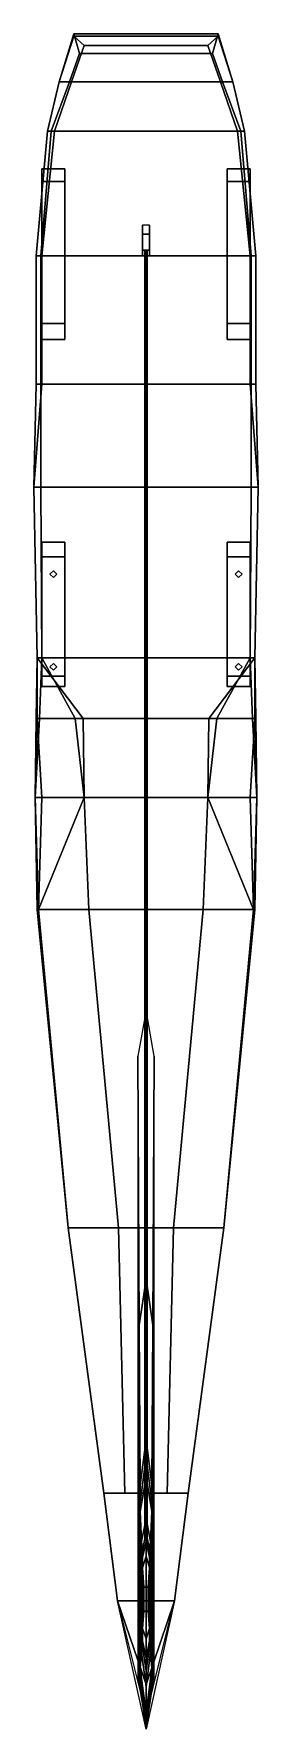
# Model space of a CAD drawing. Extents: x -1 to 1, y -7.4 to 7.4.
import ezdxf

# ---------------------------------------------------------------- set-up
doc = ezdxf.new("R2010")
doc.units = 0
doc.layers.get('0').update_dxf_attribs({"linetype": 'CONTINUOUS'})

msp = doc.modelspace()

# ---------------------------------------------------------------- linework, layer by layer
for points in [[(-0.63, 7.39, 1.43), (-0.63, 7.41, 1.2), (-0.76, 6.99, 0.97), (-0.76, 6.99, 1.71)], [(-0.63, 7.41, 1.2), (-0.58, 7.24, 0.92), (-0.67, 6.99, 0.76), (-0.76, 6.99, 0.97)], [(0.63, 7.41, 1.2), (-0.63, 7.41, 1.2), (-0.63, 7.39, 1.43), (0.63, 7.39, 1.43)], [(0.58, 7.24, 0.92), (-0.58, 7.24, 0.92), (-0.63, 7.41, 1.2), (0.63, 7.41, 1.2)], [(0.76, 6.99, 0.97), (0.67, 6.99, 0.76), (0.58, 7.24, 0.92), (0.63, 7.41, 1.2)], [(0.76, 6.99, 1.71), (0.76, 6.99, 0.97), (0.63, 7.41, 1.2), (0.63, 7.39, 1.43)], [(-0.54, 7.31, 1.68), (-0.63, 7.39, 1.43), (-0.76, 6.99, 1.71), (-0.65, 6.99, 2.08)], [(0.54, 7.31, 1.68), (-0.54, 7.31, 1.68), (-0.65, 6.99, 2.08), (0.65, 6.99, 2.08)], [(0.63, 7.39, 1.43), (-0.63, 7.39, 1.43), (-0.54, 7.31, 1.68), (0.54, 7.31, 1.68)], [(0.65, 6.99, 2.08), (0.76, 6.99, 1.71), (0.63, 7.39, 1.43), (0.54, 7.31, 1.68)], [(0.67, 6.99, 0.76), (-0.67, 6.99, 0.76), (-0.58, 7.24, 0.92), (0.58, 7.24, 0.92)], [(-0.76, 6.99, 1.71), (-0.76, 6.99, 0.97), (-0.86, 6.56, 0.97), (-0.86, 6.56, 1.71)], [(-0.76, 6.99, 0.97), (-0.67, 6.99, 0.76), (-0.83, 6.56, 0.63), (-0.86, 6.56, 0.97)], [(-0.65, 6.99, 2.08), (-0.76, 6.99, 1.71), (-0.86, 6.56, 1.71), (-0.8, 6.56, 2.3)], [(0.83, 6.56, 0.63), (-0.83, 6.56, 0.63), (-0.67, 6.99, 0.76), (0.67, 6.99, 0.76)], [(0.65, 6.99, 2.08), (-0.65, 6.99, 2.08), (-0.8, 6.56, 2.3), (0.8, 6.56, 2.3)], [(0.8, 6.56, 2.3), (0.86, 6.56, 1.71), (0.76, 6.99, 1.71), (0.65, 6.99, 2.08)], [(0.86, 6.56, 0.97), (0.83, 6.56, 0.63), (0.67, 6.99, 0.76), (0.76, 6.99, 0.97)], [(0.86, 6.56, 1.71), (0.86, 6.56, 0.97), (0.76, 6.99, 0.97), (0.76, 6.99, 1.71)], [(-0.86, 6.56, 1.71), (-0.86, 6.56, 0.97), (-0.96, 5.47, 1.02), (-0.96, 5.47, 2.09)], [(-0.86, 6.56, 0.97), (-0.83, 6.56, 0.63), (-0.92, 5.47, 0.54), (-0.96, 5.47, 1.02)], [(-0.8, 6.56, 2.3), (-0.86, 6.56, 1.71), (-0.96, 5.47, 2.09), (-0.91, 5.47, 2.5)], [(-0.83, 6.56, 0.63), (0.83, 6.56, 0.63), (0.92, 5.47, 0.54), (-0.92, 5.47, 0.54)], [(-0.91, 5.47, 2.5), (0.91, 5.47, 2.5), (0.8, 6.56, 2.3), (-0.8, 6.56, 2.3)], [(0.91, 5.47, 2.5), (0.96, 5.47, 2.09), (0.86, 6.56, 1.71), (0.8, 6.56, 2.3)], [(0.96, 5.47, 1.02), (0.92, 5.47, 0.54), (0.83, 6.56, 0.63), (0.86, 6.56, 0.97)], [(0.96, 5.47, 2.09), (0.96, 5.47, 1.02), (0.86, 6.56, 0.97), (0.86, 6.56, 1.71)], [(-0.91, 6.12, 0.43), (-0.91, 4.88, 0.43), (-0.91, 4.74, 0.54), (-0.91, 6.23, 0.54)], [(-0.91, 6.23, 0.54), (-0.91, 4.74, 0.54), (-0.71, 4.74, 0.54), (-0.71, 6.23, 0.54)], [(-0.71, 6.23, 0.54), (-0.71, 6.12, 0.43), (-0.91, 6.12, 0.43), (-0.91, 6.23, 0.54)], [(-0.71, 4.74, 0.54), (-0.71, 4.88, 0.43), (-0.71, 6.12, 0.43), (-0.71, 6.23, 0.54)], [(0.91, 6.23, 0.54), (0.91, 6.12, 0.43), (0.71, 6.12, 0.43), (0.71, 6.23, 0.54)], [(0.71, 6.12, 0.43), (0.71, 4.88, 0.43), (0.71, 4.74, 0.54), (0.71, 6.23, 0.54)], [(0.71, 6.23, 0.54), (0.71, 4.74, 0.54), (0.91, 4.74, 0.54), (0.91, 6.23, 0.54)], [(0.91, 4.74, 0.54), (0.91, 4.88, 0.43), (0.91, 6.12, 0.43), (0.91, 6.23, 0.54)], [(-0.71, 6.12, 0.43), (-0.71, 4.88, 0.43), (-0.91, 4.88, 0.43), (-0.91, 6.12, 0.43)], [(0.91, 6.12, 0.43), (0.91, 4.88, 0.43), (0.71, 4.88, 0.43), (0.71, 6.12, 0.43)], [(-0.03, 5.74, 2.45), (-0.03, 5.47, 2.48), (-0.03, 5.52, 2.55), (-0.03, 5.66, 2.54)], [(0.03, 5.66, 2.54), (0.03, 5.74, 2.45), (-0.03, 5.74, 2.45), (-0.03, 5.66, 2.54)], [(-0.03, 5.66, 2.54), (-0.03, 5.52, 2.55), (0.03, 5.52, 2.55), (0.03, 5.66, 2.54)], [(0.03, 5.52, 2.55), (0.03, 5.47, 2.48), (0.03, 5.74, 2.45), (0.03, 5.66, 2.54)], [(-0.03, 5.52, 2.55), (-0.03, 5.47, 2.48), (0.03, 5.47, 2.48), (0.03, 5.52, 2.55)], [(0, 5.52, 2.55), (-0.01, 5.52, 2.54), (-0.01, -5.74, 4.45), (0, -5.74, 4.46)], [(-0.01, 5.52, 2.54), (0, 5.52, 2.53), (0, -5.74, 4.44), (-0.01, -5.74, 4.45)], [(0.01, 5.52, 2.54), (0, 5.52, 2.55), (0, -5.74, 4.46), (0.01, -5.74, 4.45)], [(0, 5.52, 2.53), (0.01, 5.52, 2.54), (0.01, -5.74, 4.45), (0, -5.74, 4.44)], [(-0.96, 5.47, 1.02), (-0.92, 5.47, 0.54), (-0.92, 4.35, 0.54), (-0.96, 4.35, 1.04)], [(-0.96, 5.47, 2.09), (-0.96, 5.47, 1.02), (-0.96, 4.35, 1.04), (-0.96, 4.35, 2.11)], [(-0.91, 5.47, 2.5), (-0.96, 5.47, 2.09), (-0.96, 4.35, 2.11), (-0.91, 4.35, 2.52)], [(-0.92, 5.47, 0.54), (0.92, 5.47, 0.54), (0.92, 4.35, 0.54), (-0.92, 4.35, 0.54)], [(-0.91, 4.35, 2.52), (0.91, 4.35, 2.52), (0.91, 5.47, 2.5), (-0.91, 5.47, 2.5)], [(0.91, 4.35, 2.52), (0.96, 4.35, 2.11), (0.96, 5.47, 2.09), (0.91, 5.47, 2.5)], [(0.96, 4.35, 1.04), (0.92, 4.35, 0.54), (0.92, 5.47, 0.54), (0.96, 5.47, 1.02)], [(0.96, 4.35, 2.11), (0.96, 4.35, 1.04), (0.96, 5.47, 1.02), (0.96, 5.47, 2.09)], [(-0.91, 4.74, 0.54), (-0.91, 4.88, 0.43), (-0.71, 4.88, 0.43), (-0.71, 4.74, 0.54)], [(0.71, 4.74, 0.54), (0.71, 4.88, 0.43), (0.91, 4.88, 0.43), (0.91, 4.74, 0.54)], [(-0.96, 4.35, 1.04), (-0.92, 4.35, 0.54), (-0.92, 3.45, 0.54), (-0.98, 3.45, 0.99)], [(-0.96, 4.35, 2.11), (-0.96, 4.35, 1.04), (-0.98, 3.45, 0.99), (-0.98, 3.45, 2.14)], [(-0.91, 4.35, 2.52), (-0.96, 4.35, 2.11), (-0.98, 3.45, 2.14), (-0.98, 3.45, 2.52)], [(-0.98, 3.45, 2.52), (0.98, 3.45, 2.52), (0.91, 4.35, 2.52), (-0.91, 4.35, 2.52)], [(-0.92, 4.35, 0.54), (0.92, 4.35, 0.54), (0.92, 3.45, 0.54), (-0.92, 3.45, 0.54)], [(0.98, 3.45, 2.52), (0.98, 3.45, 2.14), (0.96, 4.35, 2.11), (0.91, 4.35, 2.52)], [(0.98, 3.45, 0.99), (0.92, 3.45, 0.54), (0.92, 4.35, 0.54), (0.96, 4.35, 1.04)], [(0.98, 3.45, 2.14), (0.98, 3.45, 0.99), (0.96, 4.35, 1.04), (0.96, 4.35, 2.11)], [(-0.98, 3.45, 2.14), (-0.98, 3.45, 0.99), (-0.95, 1.96, 0.97), (-0.95, 1.96, 1.94)], [(-0.98, 3.45, 0.99), (-0.92, 3.45, 0.54), (-0.91, 1.96, 0.53), (-0.95, 1.96, 0.97)], [(-0.98, 3.45, 2.52), (-0.98, 3.45, 2.14), (-0.95, 1.96, 1.94), (-0.95, 1.96, 2.33)], [(-0.95, 1.96, 2.33), (0.95, 1.96, 2.33), (0.98, 3.45, 2.52), (-0.98, 3.45, 2.52)], [(-0.92, 3.45, 0.54), (0.92, 3.45, 0.54), (0.91, 1.96, 0.53), (-0.91, 1.96, 0.53)], [(0.95, 1.96, 0.97), (0.91, 1.96, 0.53), (0.92, 3.45, 0.54), (0.98, 3.45, 0.99)], [(0.95, 1.96, 1.94), (0.95, 1.96, 0.97), (0.98, 3.45, 0.99), (0.98, 3.45, 2.14)], [(0.95, 1.96, 2.33), (0.95, 1.96, 1.94), (0.98, 3.45, 2.14), (0.98, 3.45, 2.52)], [(-0.91, 2.84, 0.42), (-0.91, 1.8, 0.42), (-0.91, 1.71, 0.46), (-0.91, 2.97, 0.46)], [(-0.71, 2.97, 0.46), (-0.71, 2.84, 0.42), (-0.91, 2.84, 0.42), (-0.91, 2.97, 0.46)], [(-0.91, 2.97, 0.46), (-0.91, 1.71, 0.46), (-0.71, 1.71, 0.46), (-0.71, 2.97, 0.46)], [(-0.71, 1.71, 0.46), (-0.71, 1.8, 0.42), (-0.71, 2.84, 0.42), (-0.71, 2.97, 0.46)], [(0.71, 2.84, 0.42), (0.71, 1.8, 0.42), (0.71, 1.71, 0.46), (0.71, 2.97, 0.46)], [(0.91, 2.97, 0.46), (0.91, 2.84, 0.42), (0.71, 2.84, 0.42), (0.71, 2.97, 0.46)], [(0.71, 2.97, 0.46), (0.71, 1.71, 0.46), (0.91, 1.71, 0.46), (0.91, 2.97, 0.46)], [(0.91, 1.71, 0.46), (0.91, 1.8, 0.42), (0.91, 2.84, 0.42), (0.91, 2.97, 0.46)], [(-0.71, 2.84, 0.42), (-0.71, 1.8, 0.42), (-0.91, 1.8, 0.42), (-0.91, 2.84, 0.42)], [(0.91, 2.84, 0.42), (0.91, 1.8, 0.42), (0.71, 1.8, 0.42), (0.71, 2.84, 0.42)], [(-0.81, 2.72, 0.46), (-0.84, 2.69, 0.46), (-0.84, 2.69, 0.54), (-0.81, 2.72, 0.54)], [(-0.84, 2.69, 0.46), (-0.81, 2.66, 0.46), (-0.81, 2.66, 0.54), (-0.84, 2.69, 0.54)], [(-0.78, 2.69, 0.46), (-0.81, 2.72, 0.46), (-0.81, 2.72, 0.54), (-0.78, 2.69, 0.54)], [(-0.81, 2.66, 0.46), (-0.78, 2.69, 0.46), (-0.78, 2.69, 0.54), (-0.81, 2.66, 0.54)], [(0.81, 2.72, 0.46), (0.78, 2.69, 0.46), (0.78, 2.69, 0.54), (0.81, 2.72, 0.54)], [(0.78, 2.69, 0.46), (0.81, 2.66, 0.46), (0.81, 2.66, 0.54), (0.78, 2.69, 0.54)], [(0.84, 2.69, 0.46), (0.81, 2.72, 0.46), (0.81, 2.72, 0.54), (0.84, 2.69, 0.54)], [(0.81, 2.66, 0.46), (0.84, 2.69, 0.46), (0.84, 2.69, 0.54), (0.81, 2.66, 0.54)], [(-0.95, 1.96, 1.94), (-0.95, 1.96, 0.97), (-0.96, 1.43, 1.03), (-0.95, 1.43, 2.23)], [(-0.95, 1.96, 0.97), (-0.91, 1.96, 0.53), (-0.93, 1.43, 0.63), (-0.96, 1.43, 1.03)], [(-0.95, 1.96, 2.33), (-0.95, 1.96, 1.94), (-0.95, 1.43, 2.23), (-0.55, 1.43, 2.29)], [(-0.55, 1.43, 2.29), (0.55, 1.43, 2.29), (0.95, 1.96, 2.33), (-0.95, 1.96, 2.33)], [(-0.91, 1.96, 0.53), (-0.91, 1.96, 0.53), (-0.62, 1.43, 0.6), (-0.93, 1.43, 0.63)], [(-0.91, 1.96, 0.53), (0.91, 1.96, 0.53), (0.62, 1.43, 0.6), (-0.62, 1.43, 0.6)], [(0.55, 1.43, 2.29), (0.95, 1.43, 2.23), (0.95, 1.96, 1.94), (0.95, 1.96, 2.33)], [(0.93, 1.43, 0.63), (0.62, 1.43, 0.6), (0.91, 1.96, 0.53)], [(0.96, 1.43, 1.03), (0.93, 1.43, 0.63), (0.91, 1.96, 0.53), (0.95, 1.96, 0.97)], [(0.95, 1.43, 2.23), (0.96, 1.43, 1.03), (0.95, 1.96, 0.97), (0.95, 1.96, 1.94)], [(-0.91, 1.71, 0.46), (-0.91, 1.8, 0.42), (-0.71, 1.8, 0.42), (-0.71, 1.71, 0.46)], [(-0.81, 1.91, 0.46), (-0.84, 1.88, 0.46), (-0.84, 1.88, 0.56), (-0.81, 1.91, 0.56)], [(-0.84, 1.88, 0.46), (-0.81, 1.85, 0.46), (-0.81, 1.85, 0.56), (-0.84, 1.88, 0.56)], [(-0.78, 1.88, 0.46), (-0.81, 1.91, 0.46), (-0.81, 1.91, 0.56), (-0.78, 1.88, 0.56)], [(-0.81, 1.85, 0.46), (-0.78, 1.88, 0.46), (-0.78, 1.88, 0.56), (-0.81, 1.85, 0.56)], [(0.71, 1.71, 0.46), (0.71, 1.8, 0.42), (0.91, 1.8, 0.42), (0.91, 1.71, 0.46)], [(0.81, 1.91, 0.46), (0.78, 1.88, 0.46), (0.78, 1.88, 0.56), (0.81, 1.91, 0.56)], [(0.78, 1.88, 0.46), (0.81, 1.85, 0.46), (0.81, 1.85, 0.56), (0.78, 1.88, 0.56)], [(0.84, 1.88, 0.46), (0.81, 1.91, 0.46), (0.81, 1.91, 0.56), (0.84, 1.88, 0.56)], [(0.81, 1.85, 0.46), (0.84, 1.88, 0.46), (0.84, 1.88, 0.56), (0.81, 1.85, 0.56)], [(-0.95, 1.43, 2.23), (-0.96, 1.43, 1.03), (-0.97, 0.74, 1.05), (-0.97, 0.74, 2.06)], [(-0.96, 1.43, 1.03), (-0.93, 1.43, 0.63), (-0.97, 0.74, 0.8), (-0.97, 0.74, 1.05)], [(-0.93, 1.43, 0.63), (-0.62, 1.43, 0.6), (-0.54, 0.74, 0.71), (-0.97, 0.74, 0.8)], [(-0.95, 1.43, 2.23), (-0.95, 1.43, 2.23), (-0.97, 0.74, 2.06), (-0.91, 0.74, 2.19)], [(-0.55, 1.43, 2.29), (-0.95, 1.43, 2.23), (-0.91, 0.74, 2.19), (-0.54, 0.74, 2.25)], [(-0.62, 1.43, 0.6), (0.62, 1.43, 0.6), (0.54, 0.74, 0.71), (-0.54, 0.74, 0.71)], [(-0.54, 0.74, 2.25), (0.54, 0.74, 2.25), (0.55, 1.43, 2.29), (-0.55, 1.43, 2.29)], [(0.97, 0.74, 0.8), (0.54, 0.74, 0.71), (0.62, 1.43, 0.6), (0.93, 1.43, 0.63)], [(0.54, 0.74, 2.25), (0.91, 0.74, 2.19), (0.95, 1.43, 2.23), (0.55, 1.43, 2.29)], [(0.91, 0.74, 2.19), (0.97, 0.74, 2.06), (0.95, 1.43, 2.23)], [(0.97, 0.74, 1.05), (0.97, 0.74, 0.8), (0.93, 1.43, 0.63), (0.96, 1.43, 1.03)], [(0.97, 0.74, 2.06), (0.97, 0.74, 1.05), (0.96, 1.43, 1.03), (0.95, 1.43, 2.23)], [(-0.97, 0.74, 1.05), (-0.97, 0.74, 0.8), (-0.94, -0.24, 0.96), (-0.94, -0.24, 1.21)], [(-0.97, 0.74, 0.8), (-0.54, 0.74, 0.71), (-0.94, -0.24, 0.82), (-0.94, -0.24, 0.96)], [(-0.97, 0.74, 2.06), (-0.97, 0.74, 1.05), (-0.94, -0.24, 1.21), (-0.95, -0.24, 2.04)], [(-0.91, 0.74, 2.19), (-0.97, 0.74, 2.06), (-0.95, -0.24, 2.04), (-0.94, -0.24, 2.18)], [(0.94, -0.24, 0.82), (-0.94, -0.24, 0.82), (-0.54, 0.74, 0.71), (0.54, 0.74, 0.71)], [(-0.54, 0.74, 2.25), (-0.91, 0.74, 2.19), (-0.94, -0.24, 2.18), (-0.5, -0.24, 2.23)], [(-0.5, -0.24, 2.23), (0.5, -0.24, 2.23), (0.54, 0.74, 2.25), (-0.54, 0.74, 2.25)], [(0.5, -0.24, 2.23), (0.94, -0.24, 2.18), (0.91, 0.74, 2.19), (0.54, 0.74, 2.25)], [(0.94, -0.24, 0.96), (0.94, -0.24, 0.82), (0.54, 0.74, 0.71), (0.97, 0.74, 0.8)], [(0.94, -0.24, 2.18), (0.95, -0.24, 2.04), (0.97, 0.74, 2.06), (0.91, 0.74, 2.19)], [(0.94, -0.24, 1.21), (0.94, -0.24, 0.96), (0.97, 0.74, 0.8), (0.97, 0.74, 1.05)], [(0.95, -0.24, 2.04), (0.94, -0.24, 1.21), (0.97, 0.74, 1.05), (0.97, 0.74, 2.06)], [(-0.94, -0.24, 2.18), (-0.95, -0.24, 2.04), (-0.68, -3.02, 2.15)], [(-0.95, -0.24, 2.04), (-0.94, -0.24, 1.21), (-0.68, -3.02, 1.6), (-0.68, -3.02, 2.15)], [(-0.94, -0.24, 0.96), (-0.94, -0.24, 0.82), (-0.68, -3.02, 1.05)], [(-0.94, -0.24, 1.21), (-0.94, -0.24, 0.96), (-0.68, -3.02, 1.05), (-0.68, -3.02, 1.6)], [(-0.5, -0.24, 2.23), (-0.94, -0.24, 2.18), (-0.68, -3.02, 2.15), (-0.24, -3.02, 2.21)], [(-0.94, -0.24, 0.82), (0.94, -0.24, 0.82), (0.68, -3.02, 1.05), (-0.68, -3.02, 1.05)], [(-0.24, -3.02, 2.21), (0.24, -3.02, 2.21), (0.5, -0.24, 2.23), (-0.5, -0.24, 2.23)], [(0.24, -3.02, 2.21), (0.68, -3.02, 2.15), (0.94, -0.24, 2.18), (0.5, -0.24, 2.23)], [(0.68, -3.02, 1.6), (0.68, -3.02, 1.05), (0.94, -0.24, 0.96), (0.94, -0.24, 1.21)], [(0.68, -3.02, 2.15), (0.68, -3.02, 1.6), (0.94, -0.24, 1.21), (0.95, -0.24, 2.04)], [(0.68, -3.02, 1.05), (0.68, -3.02, 1.05), (0.94, -0.24, 0.82), (0.94, -0.24, 0.96)], [(0.68, -3.02, 2.15), (0.68, -3.02, 2.15), (0.95, -0.24, 2.04), (0.94, -0.24, 2.18)], [(0, -3.47, 2.71), (0, -1.12, 2.21), (-0.07, -1.52, 2.21), (-0.06, -3.87, 2.71)], [(0.06, -3.87, 2.71), (0.07, -1.52, 2.21), (0, -1.12, 2.21), (0, -3.47, 2.71)], [(-0.07, -1.52, 2.21), (-0.07, -6.94, 2.21), (-0.06, -6.92, 2.71), (-0.06, -3.87, 2.71)], [(0.06, -6.92, 2.71), (0.07, -6.94, 2.21), (0.07, -1.52, 2.21), (0.06, -3.87, 2.71)], [(-0.68, -3.02, 1.05), (0.68, -3.02, 1.05), (0.37, -5.34, 1.23), (-0.37, -5.34, 1.23)], [(-0.68, -3.02, 2.15), (-0.68, -3.02, 1.05), (-0.37, -5.34, 1.23), (-0.37, -5.34, 2.21)], [(-0.24, -3.02, 2.21), (-0.68, -3.02, 2.15), (-0.37, -5.34, 2.21), (-0.185, -5.34, 2.21)], [(-0.185, -5.34, 2.21), (0.185, -5.34, 2.21), (0.24, -3.02, 2.21), (-0.24, -3.02, 2.21)], [(0.185, -5.34, 2.21), (0.37, -5.34, 2.21), (0.68, -3.02, 2.15), (0.24, -3.02, 2.21)], [(0.37, -5.34, 2.21), (0.37, -5.34, 1.23), (0.68, -3.02, 1.05), (0.68, -3.02, 2.15)], [(0, -4.87, 3.12), (0, -3.47, 2.71), (-0.06, -3.87, 2.71), (-0.05, -5.27, 3.12)], [(0.05, -5.27, 3.12), (0.06, -3.87, 2.71), (0, -3.47, 2.71), (0, -4.87, 3.12)], [(-0.06, -3.87, 2.71), (-0.06, -6.92, 2.71), (-0.05, -6.9, 3.12), (-0.05, -5.27, 3.12)], [(0.05, -6.9, 3.12), (0.06, -6.92, 2.71), (0.06, -3.87, 2.71), (0.05, -5.27, 3.12)], [(0, -5.02, 3.2), (0, -4.87, 3.12), (-0.05, -5.27, 3.12), (-0.05, -5.42, 3.2)], [(0.05, -5.42, 3.2), (0.05, -5.27, 3.12), (0, -4.87, 3.12), (0, -5.02, 3.2)], [(0, -5.2, 3.39), (0, -5.02, 3.2), (-0.05, -5.42, 3.2), (-0.05, -5.5, 3.39)], [(0.05, -5.5, 3.39), (0.05, -5.42, 3.2), (0, -5.02, 3.2), (0, -5.2, 3.39)], [(0, -5.56, 4.22), (0, -5.2, 3.39), (-0.05, -5.5, 3.39), (-0.04, -5.76, 4.22)], [(-0.05, -5.27, 3.12), (-0.05, -6.9, 3.12), (-0.05, -6.9, 3.2), (-0.05, -5.42, 3.2)], [(0.04, -5.76, 4.22), (0.05, -5.5, 3.39), (0, -5.2, 3.39), (0, -5.56, 4.22)], [(0.05, -6.9, 3.2), (0.05, -6.9, 3.12), (0.05, -5.27, 3.12), (0.05, -5.42, 3.2)], [(-0.37, -5.34, 2.21), (-0.37, -5.34, 1.23), (-0.25, -6.28, 1.32), (-0.25, -6.28, 2.22)], [(-0.37, -5.34, 1.23), (0.37, -5.34, 1.23), (0.25, -6.28, 1.32), (-0.25, -6.28, 1.32)], [(-0.25, -6.28, 2.22), (0.25, -6.28, 2.22), (0.37, -5.34, 2.21), (-0.37, -5.34, 2.21)], [(-0.05, -5.42, 3.2), (-0.05, -6.9, 3.2), (-0.05, -6.87, 3.39), (-0.05, -5.5, 3.39)], [(0.05, -6.87, 3.39), (0.05, -6.9, 3.2), (0.05, -5.42, 3.2), (0.05, -5.5, 3.39)], [(0.25, -6.28, 2.22), (0.25, -6.28, 1.32), (0.37, -5.34, 1.23), (0.37, -5.34, 2.21)], [(-0.05, -5.5, 3.39), (-0.05, -6.87, 3.39), (-0.04, -6.73, 4.22), (-0.04, -5.76, 4.22)], [(0, -5.68, 4.51), (0, -5.56, 4.22), (-0.04, -5.76, 4.22), (-0.03, -5.84, 4.51)], [(0.03, -5.84, 4.51), (0.04, -5.76, 4.22), (0, -5.56, 4.22), (0, -5.68, 4.51)], [(0.04, -6.73, 4.22), (0.05, -6.87, 3.39), (0.05, -5.5, 3.39), (0.04, -5.76, 4.22)], [(-0.04, -5.76, 4.22), (-0.04, -6.73, 4.22), (-0.03, -6.68, 4.51), (-0.03, -5.84, 4.51)], [(0, -5.76, 4.67), (0, -5.68, 4.51), (-0.03, -5.84, 4.51), (-0.03, -5.9, 4.67)], [(0, -5.89, 4.83), (0, -5.76, 4.67), (-0.03, -5.9, 4.67), (-0.03, -5.99, 4.83)], [(0.03, -5.9, 4.67), (0.03, -5.84, 4.51), (0, -5.68, 4.51), (0, -5.76, 4.67)], [(0.03, -5.99, 4.83), (0.03, -5.9, 4.67), (0, -5.76, 4.67), (0, -5.89, 4.83)], [(0.03, -6.68, 4.51), (0.04, -6.73, 4.22), (0.04, -5.76, 4.22), (0.03, -5.84, 4.51)], [(-0.06, -5.92, 1.3), (-0.06, -6.14, 1.18), (-0.06, -6.26, 1.22), (-0.06, -6.26, 1.33)], [(-0.03, -5.84, 4.51), (-0.03, -6.68, 4.51), (-0.03, -6.63, 4.67), (-0.03, -5.9, 4.67)], [(0, -6.16, 4.97), (0, -5.89, 4.83), (-0.03, -5.99, 4.83), (-0.02, -6.16, 4.94)], [(-0.03, -5.9, 4.67), (-0.03, -6.63, 4.67), (-0.03, -6.52, 4.83), (-0.03, -5.99, 4.83)], [(0.02, -6.16, 4.94), (0.03, -5.99, 4.83), (0, -5.89, 4.83), (0, -6.16, 4.97)], [(0.03, -6.63, 4.67), (0.03, -6.68, 4.51), (0.03, -5.84, 4.51), (0.03, -5.9, 4.67)], [(0.03, -6.52, 4.83), (0.03, -6.63, 4.67), (0.03, -5.9, 4.67), (0.03, -5.99, 4.83)], [(0.06, -5.92, 1.3), (0.06, -6.14, 1.18), (0.06, -6.26, 1.22), (0.06, -6.26, 1.33)], [(-0.03, -5.99, 4.83), (-0.03, -6.52, 4.83), (-0.02, -6.37, 4.94), (-0.02, -6.16, 4.94)], [(0.02, -6.37, 4.94), (0.03, -6.52, 4.83), (0.03, -5.99, 4.83), (0.02, -6.16, 4.94)], [(-0.06, -6.14, 1.18), (-0.06, -6.31, 1.06), (-0.06, -6.35, 1.06), (-0.06, -6.26, 1.22)], [(-0.02, -6.16, 4.94), (-0.02, -6.37, 4.94), (0, -6.37, 4.97), (0, -6.16, 4.97)], [(0, -6.16, 4.97), (0, -6.37, 4.97), (0.02, -6.37, 4.94), (0.02, -6.16, 4.94)], [(0.06, -6.14, 1.18), (0.06, -6.31, 1.06), (0.06, -6.35, 1.06), (0.06, -6.26, 1.22)], [(-0.25, -6.28, 2.22), (-0.25, -6.28, 1.32), (0, -7.01, 1.62), (0, -7.4, 2.22)], [(-0.25, -6.28, 1.32), (0.25, -6.28, 1.32), (0, -7.01, 1.62)], [(0, -7.28, 2.22), (0, -7.28, 2.22), (0.25, -6.28, 2.22), (-0.25, -6.28, 2.22)], [(0, -7.4, 2.22), (0, -7.01, 1.62), (0.25, -6.28, 1.32), (0.25, -6.28, 2.22)], [(-0.02, -6.37, 4.94), (-0.03, -6.52, 4.83), (0, -6.61, 4.83), (0, -6.37, 4.97)], [(0, -6.37, 4.97), (0, -6.61, 4.83), (0.03, -6.52, 4.83), (0.02, -6.37, 4.94)], [(-0.03, -6.52, 4.83), (-0.03, -6.63, 4.67), (0, -6.78, 4.67), (0, -6.61, 4.83)], [(-0.03, -6.63, 4.67), (-0.03, -6.68, 4.51), (0, -6.89, 4.51), (0, -6.78, 4.67)], [(0, -6.61, 4.83), (0, -6.78, 4.67), (0.03, -6.63, 4.67), (0.03, -6.52, 4.83)], [(0, -6.78, 4.67), (0, -6.89, 4.51), (0.03, -6.68, 4.51), (0.03, -6.63, 4.67)], [(-0.04, -6.73, 4.22), (-0.05, -6.87, 3.39), (0, -7.26, 3.39), (0, -7.03, 4.22)], [(-0.03, -6.68, 4.51), (-0.04, -6.73, 4.22), (0, -7.03, 4.22), (0, -6.89, 4.51)], [(0, -6.89, 4.51), (0, -7.03, 4.22), (0.04, -6.73, 4.22), (0.03, -6.68, 4.51)], [(0, -7.03, 4.22), (0, -7.26, 3.39), (0.05, -6.87, 3.39), (0.04, -6.73, 4.22)], [(-0.06, -6.92, 2.71), (-0.07, -6.94, 2.21), (0, -7.4, 2.21), (0, -7.37, 2.71)], [(-0.05, -6.9, 3.12), (-0.06, -6.92, 2.71), (0, -7.37, 2.71), (0, -7.31, 3.12)], [(-0.05, -6.87, 3.39), (-0.05, -6.9, 3.2), (0, -7.3, 3.2), (0, -7.26, 3.39)], [(-0.05, -6.9, 3.2), (-0.05, -6.9, 3.12), (0, -7.31, 3.12), (0, -7.3, 3.2)], [(0, -7.26, 3.39), (0, -7.3, 3.2), (0.05, -6.9, 3.2), (0.05, -6.87, 3.39)], [(0, -7.31, 3.12), (0, -7.37, 2.71), (0.06, -6.92, 2.71), (0.05, -6.9, 3.12)], [(0, -7.3, 3.2), (0, -7.31, 3.12), (0.05, -6.9, 3.12), (0.05, -6.9, 3.2)], [(0, -7.37, 2.71), (0, -7.4, 2.21), (0.07, -6.94, 2.21), (0.06, -6.92, 2.71)]]:
    msp.add_3dface(points)

doc.saveas('drawing.dxf')
